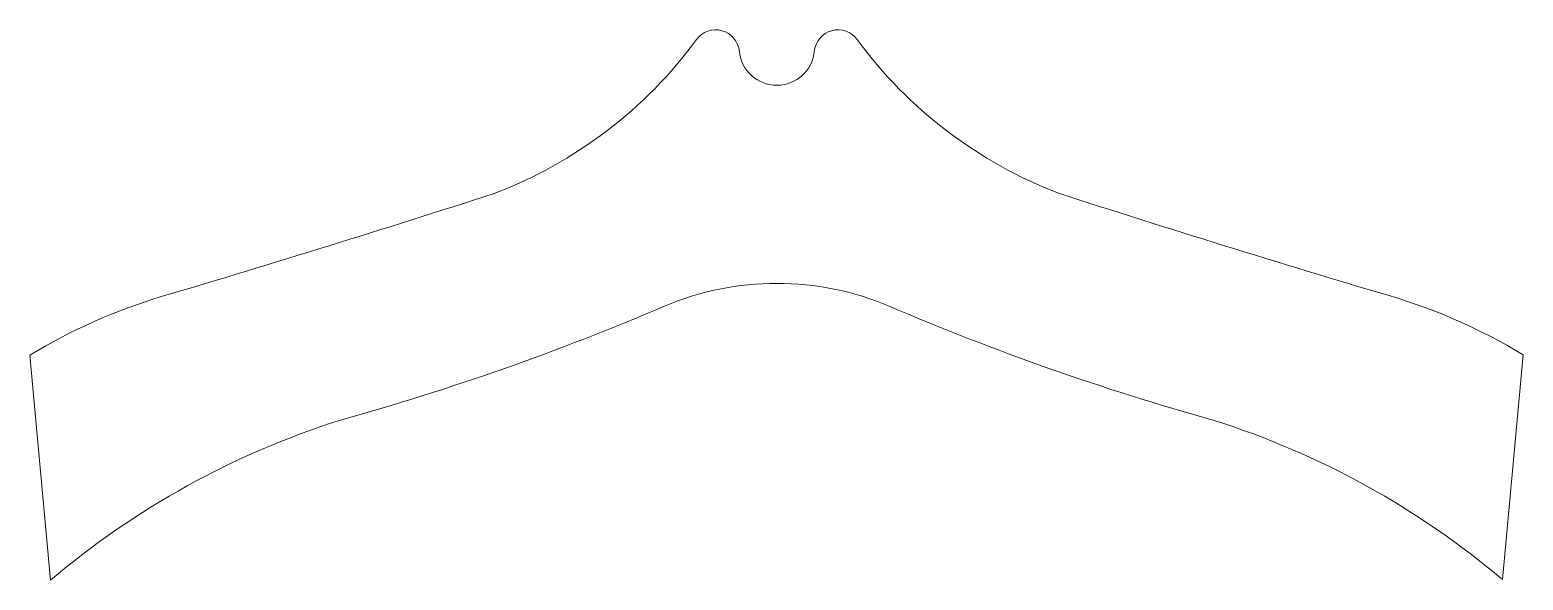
# Model space of a CAD drawing. Header units: inches. Extents: x 6.1 to 56.2, y 2.5 to 21.
import ezdxf

# ---------------------------------------------------------------- set-up
doc = ezdxf.new("R2010")
doc.units = ezdxf.units.IN
doc.header["$MEASUREMENT"] = 0

msp = doc.modelspace()

# ---------------------------------------------------------------- linework, layer by layer
at = {"color": 7, "linetype": 'Continuous', "lineweight": 15}
for p, q in [((31.201, 19.15), (31.201, 19.15)), ((31.201, 19.15), (31.201, 19.15)), ((6.136, 10.082), (6.831, 2.529)), ((55.549, 2.547), (56.244, 10.096))]:
    msp.add_line(p, q, dxfattribs=at)
for centre, radius, start, end in [((16.416, 29.521), 14.975, 290.7412, 323.8173), ((29.148, 20.208), 0.8, 5.3729, 143.8173), ((33.254, 20.208), 0.8, 36.1827, 174.6271), ((45.986, 29.521), 14.975, 216.1827, 249.2588), ((31.189, 20.4), 1.25, 185.3729, 270.4089), ((31.213, 20.4), 1.25, 269.5911, 354.6271), ((31.207, 20.4), 1.25, 269.5911, 269.6555), ((31.192, 20.4), 1.25, 270.3445, 270.4089), ((31.21, 20.4), 1.25, 269.5911, 269.6555), ((31.195, 20.4), 1.25, 270.3445, 270.4089), ((-116.447, 441.051), 447.403, 286.49996, 287.988), ((178.849, 441.051), 447.403, 252.012, 253.50004), ((16.018, -6.145), 19, 106.5, 121.3406), ((31.184, 2.945), 9.55, 89.8967, 113.1445), ((31.218, 2.945), 9.55, 66.8555, 90.1033), ((46.383, -6.145), 19, 58.7379, 73.5), ((-7.11, 92.531), 87.877, 285.60435, 293.14453), ((69.512, 92.531), 87.877, 246.85547, 254.39565), ((25.036, -18.937), 28.146, 107.5945, 130.3016), ((37.366, -18.937), 28.146, 49.7565, 72.4055)]:
    msp.add_arc(centre, radius, start, end, dxfattribs=at)

doc.saveas('drawing.dxf')
